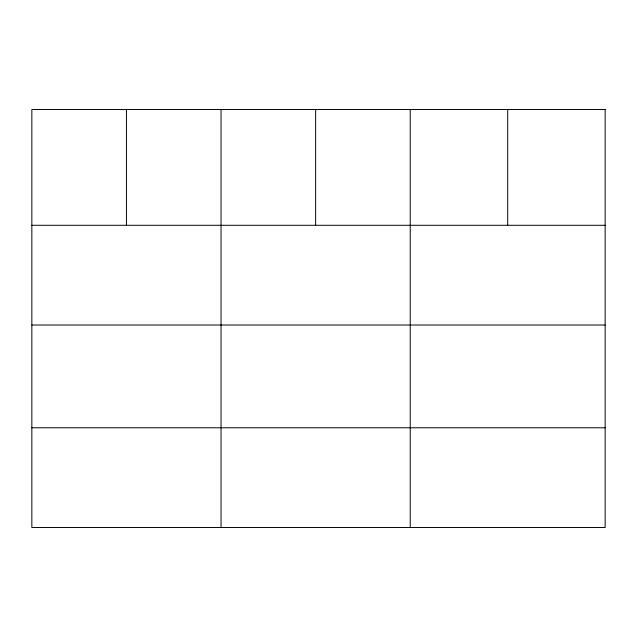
<?xml version="1.0" encoding="UTF-8"?>
<svg xmlns="http://www.w3.org/2000/svg" width="637" height="637" viewBox="0 0 637 637"><rect width="100%" height="100%" fill="white"/><g stroke="black" fill="none" stroke-linecap="round" stroke-linejoin="round"><path stroke-width="0.96" d="M31.85 225.291L605.15 225.291M31.85 325.021L605.15 325.021M31.85 427.777L605.15 427.777M507.689 109.492L507.689 225.291M410.228 109.492L410.228 527.508M315.633 109.492L315.633 225.291M221.039 109.492L221.039 527.508M126.445 109.492L126.445 225.291M605.15 109.492L31.85 109.492L31.85 527.508L605.15 527.508L605.15 109.492"/></g></svg>
